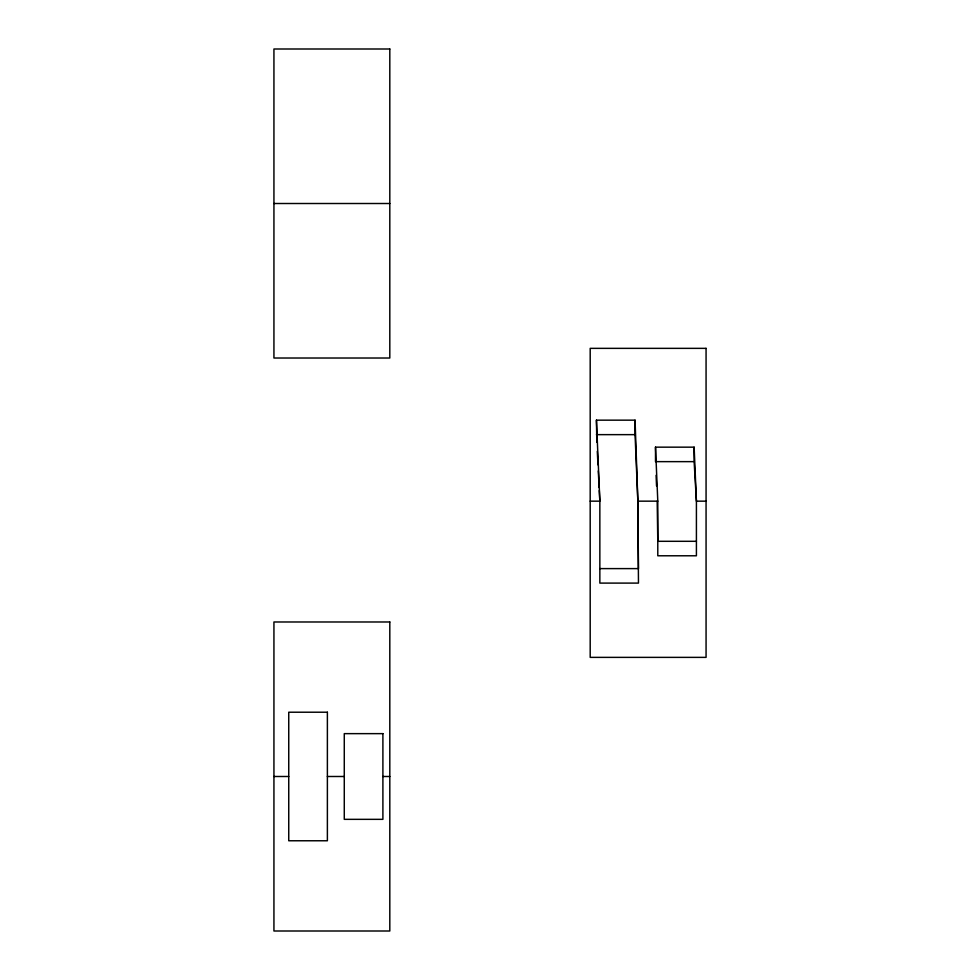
<?xml version="1.0" encoding="UTF-8"?>
<svg xmlns="http://www.w3.org/2000/svg" width="980" height="980" viewBox="0 0 980 980"><rect width="100%" height="100%" fill="white"/><g stroke="black" fill="none" stroke-linecap="round" stroke-linejoin="round"><path stroke-width="1.47" d="M655.51 447.162L657.788 501.16L657.788 555.783L696.413 555.783L696.413 501.16L694.134 447.162L655.51 447.162L655.51 461.641L694.134 461.641L696.413 501.16L706.066 501.16M273.935 203.509L389.807 203.509M596.82 442.201L596.44 420.163L635.064 420.163L637.858 501.16L638.47 568.608L599.846 568.608M596.44 434.642L635.064 434.642L637.858 501.16L638.47 583.1L599.846 583.1L599.846 501.16L596.44 420.163M590.193 501.16L599.846 501.16L599.307 490.576M637.858 501.16L657.788 501.16M696.413 541.303L657.788 541.303L657.176 501.16M273.935 776.491L288.745 776.491M327.381 776.491L344.274 776.491M382.898 776.491L389.807 776.491M597.286 451.266L597.984 464.875M598.29 470.927L599.148 487.55M656.086 475.325L656.539 485.958M694.134 447.162L694.134 461.641M635.064 420.163L635.064 434.642M389.807 49L273.935 49L273.935 358.019L389.807 358.019L389.807 49M706.066 348.353L590.193 348.353L590.193 657.372L706.066 657.372L706.066 348.353M389.807 621.982L273.935 621.982L273.935 931L389.807 931L389.807 621.982M327.381 712.215L288.745 712.215L288.745 840.767L327.381 840.767L327.381 712.215M382.898 733.64L344.274 733.64L344.274 819.341L382.898 819.341L382.898 733.64"/></g></svg>
